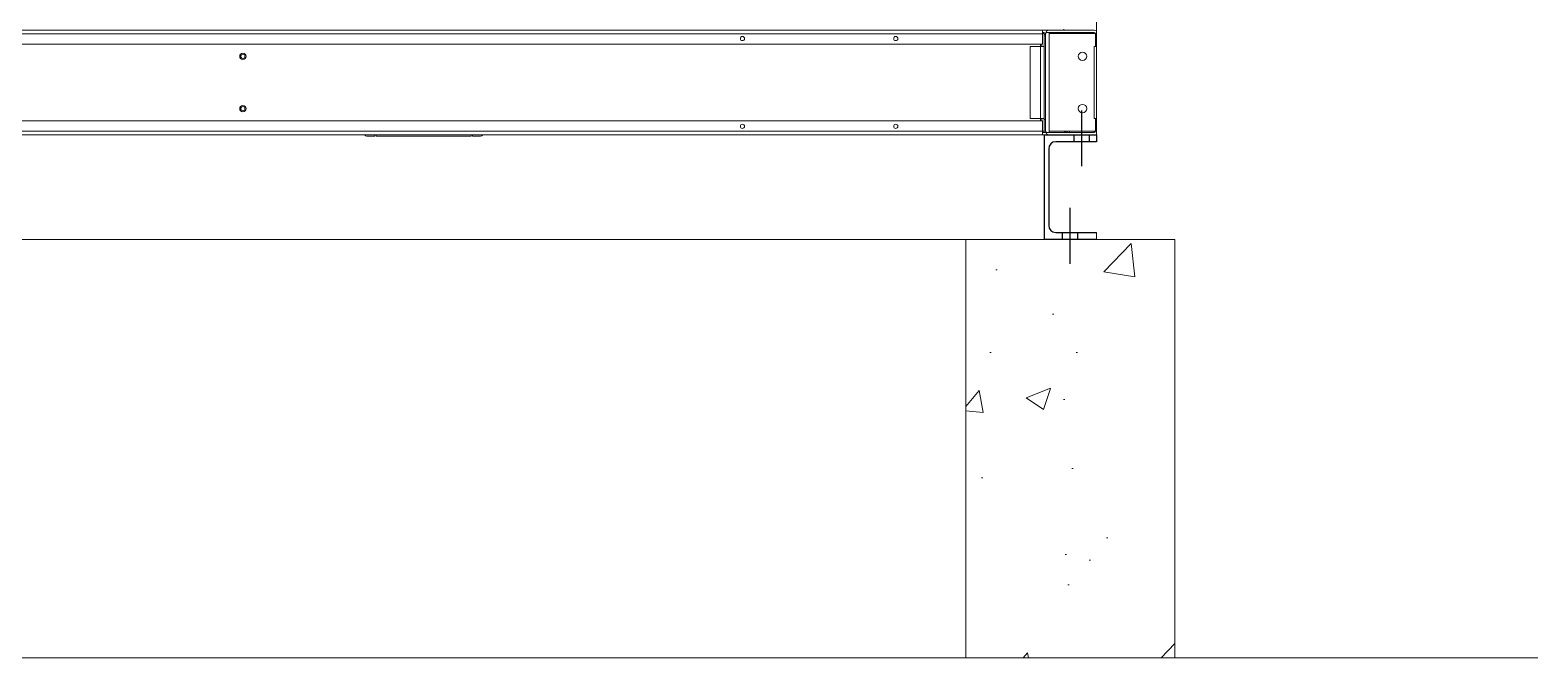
# Model space of a CAD drawing. Header units: millimetres. Extents: x 15155 to 44563, y 13060 to 33855.
# Drawn here: x 36043 to 38207, y 19893 to 20793 of the extents above; entities that cross this region are included whole.
import ezdxf

# ---------------------------------------------------------------- set-up
doc = ezdxf.new("R2010")
doc.units = ezdxf.units.MM
doc.linetypes.add('CENTERX2', pattern=[4, 2.5, -0.5, 0.5, -0.5])
doc.layers.add('냉각탑_기초', color=23, linetype='Continuous')

# ---------------------------------------------------------------- blocks, each defined once
blk = doc.blocks.new('2')
at = {"color": 7, "lineweight": 20, "ltscale": 0.32425}
blk.add_line((37573.2, 21547.8), (37573.2, 20769.6), dxfattribs=at)
at = {"color": 7, "lineweight": 20, "ltscale": 0.000666667}
blk.add_line((37526.2, 20792.8), (37526.2, 20794.4), dxfattribs=at)
at = {"color": 7, "lineweight": 20}
for p, q in [((34041, 20792.8), (37505.4, 20792.8)), ((37495.6, 20787.6), (34050.8, 20787.6)), ((34050.8, 20772.8), (37495.6, 20772.8)), ((37495.6, 20662.8), (34050.8, 20662.8)), ((34050.8, 20648), (37495.6, 20648)), ((34050.8, 20642.8), (37495.6, 20642.8))]:
    blk.add_line(p, q, dxfattribs=at)
at = {"color": 7, "lineweight": 20, "ltscale": 0.001333}
for p, q in [((37493, 20769.6), (37493, 20772.8)), ((37495, 20772.8), (37495, 20769.6)), ((37493, 20662.8), (37493, 20666)), ((37498.2, 20666), (37495, 20666)), ((37495, 20666), (37495, 20662.8)), ((37573.2, 20666), (37572, 20666)), ((37572, 20666), (37572, 20662.8))]:
    blk.add_line(p, q, dxfattribs=at)
at = {"color": 7, "lineweight": 20, "ltscale": 0.002167}
for p, q in [((37495.6, 20792.8), (37495.6, 20787.6)), ((37493, 20769.6), (37498.2, 20769.6)), ((37573.2, 20769.6), (37570, 20769.6)), ((37493, 20666), (37498.2, 20666)), ((37495.6, 20642.8), (37495.6, 20648))]:
    blk.add_line(p, q, dxfattribs=at)
at = {"color": 7, "lineweight": 20, "ltscale": 0.001083}
for p, q in [((37498.2, 20789.6), (37495.6, 20789.6)), ((37498.2, 20787.8), (37495.6, 20787.8)), ((37498.2, 20647.8), (37495.6, 20647.8)), ((37498.2, 20646), (37495.6, 20646))]:
    blk.add_line(p, q, dxfattribs=at)
at = {"color": 7, "lineweight": 20, "ltscale": 0.006167}
for p, q in [((37495.6, 20772.8), (37495.6, 20787.6)), ((37572, 20787.6), (37572, 20772.8)), ((37493, 20769.6), (37478.2, 20769.6)), ((37478.2, 20666), (37493, 20666)), ((37495.6, 20648), (37495.6, 20662.8)), ((37572, 20662.8), (37572, 20648))]:
    blk.add_line(p, q, dxfattribs=at)
at = {"color": 7, "lineweight": 20, "ltscale": 0.00075}
for p, q in [((37498.2, 20787.8), (37498.2, 20789.6)), ((37498.2, 20787.8), (37498.2, 20789.6)), ((37498.2, 20787.8), (37498.2, 20789.6)), ((37505.4, 20787.8), (37505.4, 20789.6)), ((37505.4, 20787.8), (37505.4, 20789.6)), ((37498.2, 20647.8), (37498.2, 20646)), ((37498.2, 20647.8), (37498.2, 20646)), ((37505.4, 20647.8), (37505.4, 20646)), ((37505.4, 20647.8), (37505.4, 20646))]:
    blk.add_line(p, q, dxfattribs=at)
at = {"color": 7, "lineweight": 20, "ltscale": 0.007583}
for p, q in [((37498.2, 20769.6), (37498.2, 20787.8)), ((37572, 20787.8), (37572, 20769.6)), ((37498.2, 20647.8), (37498.2, 20666)), ((37572, 20666), (37572, 20647.8))]:
    blk.add_line(p, q, dxfattribs=at)
at = {"color": 7, "lineweight": 20, "ltscale": 0.058167}
blk.add_line((37500.2, 20787.6), (37500.2, 20648), dxfattribs=at)
at = {"color": 7, "lineweight": 20, "ltscale": 0.000699693}
blk.add_line((37501.1, 20790.5), (37502.5, 20789.6), dxfattribs=at)
at = {"color": 7, "lineweight": 20, "ltscale": 0.001532}
for p, q in [((37501.8, 20789.6), (37505.4, 20789.6)), ((37501.8, 20646), (37505.4, 20646))]:
    blk.add_line(p, q, dxfattribs=at)
at = {"color": 7, "lineweight": 20, "ltscale": 0.026917}
for p, q in [((37570, 20792.8), (37505.4, 20792.8)), ((37505.4, 20789.6), (37570, 20789.6)), ((37505.4, 20646), (37570, 20646)), ((37570, 20642.8), (37505.4, 20642.8))]:
    blk.add_line(p, q, dxfattribs=at)
at = {"color": 7, "lineweight": 20, "ltscale": 0.02775}
for p, q in [((37572, 20787.8), (37505.4, 20787.8)), ((37505.4, 20647.8), (37572, 20647.8))]:
    blk.add_line(p, q, dxfattribs=at)
at = {"color": 7, "lineweight": 20, "ltscale": 0.058333}
blk.add_line((37505.4, 20787.8), (37505.4, 20647.8), dxfattribs=at)
at = {"color": 7, "lineweight": 20, "ltscale": 0.00075073}
for p, q in [((37525.8, 20789.6), (37525.8, 20787.8)), ((37529.2, 20789.6), (37529.2, 20787.8)), ((37534.6, 20787.8), (37534.6, 20789.6))]:
    blk.add_line(p, q, dxfattribs=at)
at = {"color": 7, "lineweight": 20, "ltscale": 2.97138e-06}
blk.add_line((37529.2, 20789.4), (37529.2, 20789.4), dxfattribs=at)
at = {"color": 7, "lineweight": 20, "ltscale": 0.000749999}
for p, q in [((37531.2, 20787.8), (37531.2, 20789.6)), ((37569.8, 20787.8), (37569.8, 20789.6))]:
    blk.add_line(p, q, dxfattribs=at)
at = {"color": 7, "lineweight": 20, "ltscale": 0.000500181}
for p, q in [((37573.2, 20772.8), (37572, 20772.8)), ((37573.2, 20662.8), (37572, 20662.8))]:
    blk.add_line(p, q, dxfattribs=at)
at = {"color": 7, "lineweight": 20, "ltscale": 0.001334}
blk.add_line((37572, 20772.8), (37572, 20769.6), dxfattribs=at)
at = {"color": 7, "lineweight": 20, "ltscale": 0.043167}
for p, q in [((37478.2, 20769.6), (37478.2, 20666)), ((37493, 20666), (37493, 20769.6)), ((37498.2, 20666), (37498.2, 20769.6)), ((37570, 20769.6), (37570, 20666))]:
    blk.add_line(p, q, dxfattribs=at)
at = {"color": 7, "lineweight": 20, "ltscale": 0.000167165}
blk.add_line((37498.2, 20769.6), (37497.8, 20769.6), dxfattribs=at)
at = {"color": 7, "lineweight": 20, "ltscale": 0.000833333}
for p, q in [((37572, 20769.6), (37570, 20769.6)), ((37570, 20666), (37572, 20666)), ((36537.7, 20640.8), (36537.7, 20642.8)), ((36677.7, 20640.8), (36677.7, 20642.8))]:
    blk.add_line(p, q, dxfattribs=at)
at = {"color": 0, "lineweight": 20}
for p, q in [((37573.2, 20769.6), (37573.2, 20642.8)), ((37573.2, 20642.8), (37571.2, 20642.8))]:
    blk.add_line(p, q, dxfattribs=at)
at = {"color": 7, "lineweight": 20, "ltscale": 0.000832552}
blk.add_line((37498.2, 20664.8), (37500.2, 20664.8), dxfattribs=at)
at = {"color": 1, "linetype": 'CENTERX2', "ltscale": 50}
for p, q in [((37552.2, 20597.8), (37552.2, 20677.8)), ((37535.7, 20457.8), (37535.7, 20537.8))]:
    blk.add_line(p, q, dxfattribs=at)
at = {"color": 7, "lineweight": 20, "ltscale": 0.000499507}
blk.add_line((37573.2, 20666), (37572, 20666), dxfattribs=at)
at = {"color": 7, "lineweight": 20, "ltscale": 0.280701}
for p, q in [((34051.4, 20642.8), (37191, 20642.8)), ((37225.2, 20642.8), (34315.2, 20642.8)), ((37267.8, 20642.8), (37232.6, 20642.8)), ((37267.8, 20642.8), (37232.6, 20642.8))]:
    blk.add_line(p, q, dxfattribs=at)
at = {"color": 7, "lineweight": 20, "ltscale": 2.15275e-06}
blk.add_line((36520.7, 20642.8), (36520.7, 20642.8), dxfattribs=at)
at = {"color": 7, "lineweight": 20, "ltscale": 0.000834981}
for p, q in [((36539.7, 20640.8), (36539.7, 20642.8)), ((36675.7, 20640.8), (36675.7, 20642.8))]:
    blk.add_line(p, q, dxfattribs=at)
at = {"color": 7, "lineweight": 20, "ltscale": 7.17165e-06}
blk.add_line((36628.1, 20642.8), (36628.1, 20642.8), dxfattribs=at)
at = {"color": 7, "lineweight": 20, "ltscale": 7.33296e-06}
blk.add_line((36638.9, 20642.8), (36639, 20642.8), dxfattribs=at)
at = {"lineweight": 20}
blk.add_line((37196.2, 20642.8), (37271.2, 20642.8), dxfattribs=at)
at = {"color": 7, "lineweight": 20, "ltscale": 0.004083}
blk.add_line((37495.6, 20642.8), (37505.4, 20642.8), dxfattribs=at)
at = {"color": 7, "lineweight": 20, "ltscale": 0.000967077}
blk.add_line((37498.2, 20646.2), (37500.5, 20646.2), dxfattribs=at)
at = {"color": 7, "lineweight": 25, "ltscale": 0.125}
for p, q in [((37498.2, 20642.8), (37573.2, 20642.8)), ((37573.2, 20492.8), (37498.2, 20492.8))]:
    blk.add_line(p, q, dxfattribs=at)
at = {"ltscale": 25}
blk.add_line((37498.2, 20642.8), (37498.2, 20492.8), dxfattribs=at)
at = {"color": 7, "lineweight": 20, "ltscale": 0.000699695}
blk.add_line((37501.1, 20645), (37502.5, 20646), dxfattribs=at)
at = {"color": 7, "lineweight": 20, "ltscale": 0.027746}
blk.add_line((37572, 20647.8), (37505.4, 20647.8), dxfattribs=at)
at = {"color": 7, "lineweight": 20, "ltscale": 0.009208}
blk.add_line((37505.4, 20646.2), (37527.5, 20646.2), dxfattribs=at)
at = {"color": 7, "lineweight": 20, "ltscale": 0.000666668}
blk.add_line((37527.5, 20647.8), (37527.5, 20646.2), dxfattribs=at)
at = {"color": 7, "lineweight": 20, "ltscale": 8.33333e-05}
blk.add_line((37527.5, 20646), (37527.5, 20646.2), dxfattribs=at)
at = {"color": 7, "lineweight": 20, "ltscale": 0.000750001}
for p, q in [((37529.2, 20646), (37529.2, 20647.8)), ((37569.8, 20646), (37569.8, 20647.8))]:
    blk.add_line(p, q, dxfattribs=at)
at = {"color": 7, "lineweight": 20, "ltscale": 0.0006674}
blk.add_line((37531.2, 20646.2), (37531.2, 20647.8), dxfattribs=at)
at = {"color": 7, "lineweight": 20, "ltscale": 0.00074927}
blk.add_line((37534.6, 20646), (37534.6, 20647.8), dxfattribs=at)
for p, q in [((37541.2, 20632.8), (37541.2, 20642.8)), ((37563.2, 20632.8), (37563.2, 20642.8)), ((37524.7, 20492.8), (37524.7, 20502.8)), ((37546.7, 20492.8), (37546.7, 20502.8))]:
    blk.add_line(p, q)
at = {"color": 7, "lineweight": 20, "ltscale": 0.000500136}
blk.add_line((37571.2, 20642.8), (37570, 20642.8), dxfattribs=at)
at = {"color": 7, "lineweight": 20, "ltscale": 5.85132e-05}
blk.add_line((37571.2, 20642.9), (37571.2, 20642.8), dxfattribs=at)
at = {"color": 7, "lineweight": 25, "ltscale": 0.008333}
blk.add_line((37573.2, 20642.8), (37573.2, 20632.8), dxfattribs=at)
at = {"color": 7, "lineweight": 20, "ltscale": 0.004833}
for p, q in [((36537.7, 20640.8), (36526.1, 20640.8)), ((36677.7, 20640.8), (36689.3, 20640.8))]:
    blk.add_line(p, q, dxfattribs=at)
at = {"color": 7, "lineweight": 20, "ltscale": 0.056667}
blk.add_line((36539.7, 20640.8), (36675.7, 20640.8), dxfattribs=at)
at = {"color": 7, "lineweight": 25, "ltscale": 0.091667}
blk.add_line((37504.7, 20622.8), (37504.7, 20512.8), dxfattribs=at)
at = {"color": 7, "lineweight": 25, "ltscale": 0.05125}
for p, q in [((37573.2, 20632.8), (37514.7, 20632.8)), ((37514.7, 20502.8), (37573.2, 20502.8))]:
    blk.add_line(p, q, dxfattribs=at)
at = {"lineweight": 5}
blk.add_line((34048.2, 20492.8), (37498.2, 20492.8), dxfattribs=at)
at = {"color": 7, "lineweight": 15, "ltscale": 0.0625}
blk.add_line((37573.2, 20502.8), (37573.2, 20492.8), dxfattribs=at)
at = {"color": 7, "lineweight": 20}
for centre, radius in [((37065.2, 20780.8), 3), ((37285.2, 20780.8), 3), ((36348.2, 20755.3), 4.5), ((36348.2, 20755.3), 3), ((37553.2, 20755.3), 6), ((37553.2, 20680.3), 6), ((36348.2, 20680.3), 4.5), ((36348.2, 20680.3), 3), ((37065.2, 20654.8), 3), ((37285.2, 20654.8), 3)]:
    blk.add_circle(centre, radius, dxfattribs=at)
for centre, radius, start, end in [((37504.2, 20786.8), 4.5, 144.9639, 207.2553), ((37505.4, 20787.6), 5.2, 90, 180), ((37504.2, 20786.8), 4.5, 12.8396, 38.5076), ((37504.2, 20786.8), 10, 5.7392, 16.2602), ((37570, 20787.6), 5.2, 52.0141, 90), ((37570, 20787.6), 2, 5.7392, 90), ((36315.9, 20648), 5.2, 269.7408, 270), ((36380.5, 20648), 5.2, 270, 270.2592), ((36526.1, 20644.2), 3.4, 204.2426, 270), ((36526.1, 20644.2), 1.4, 267.8184, 270), ((36689.3, 20644.2), 3.4, 270, 335.7574), ((36689.3, 20644.2), 1.4, 270, 272.1991), ((37505.4, 20648), 5.2, 180, 270), ((37533.3, 20646.2), 2.04, 180.007, 185.628), ((37534.6, 20646.2), 3.4, 180, 183.3723), ((37534.6, 20646.2), 3.4, 269.0859, 270), ((37570, 20648), 2, 270, 354.2609)]:
    blk.add_arc(centre, radius, start, end, dxfattribs=at)
at = {"color": 7, "lineweight": 25}
for centre, start, end in [((37514.7, 20622.8), 90, 180), ((37514.7, 20512.8), 180, 270)]:
    blk.add_arc(centre, 10, start, end, dxfattribs=at)
at = {"color": 7, "lineweight": 20}
for points in [[(37501.8, 20789.6), (37501.3, 20789.2), (37500.8, 20788.9), (37500.5, 20788.5), (37500.3, 20788.1), (37500.2, 20787.7), (37500.2, 20787.7), (37500.2, 20787.6), (37500.2, 20787.6)], [(37501.8, 20646), (37501.3, 20646.3), (37500.8, 20646.7), (37500.5, 20647), (37500.3, 20647.5), (37500.2, 20647.9), (37500.2, 20647.9), (37500.2, 20647.9), (37500.2, 20648)]]:
    blk.add_open_spline(points, degree=5, knots=[0, 0, 0, 0, 0, 0, 6.96855, 6.96855, 6.96855, 7.688136, 7.688136, 7.688136, 7.688136, 7.688136, 7.688136], dxfattribs=at)

msp = doc.modelspace()

# ---------------------------------------------------------------- hatches: boundary and pattern name
at = {"layer": '냉각탑_기초', "lineweight": 20, "ltscale": 30}
h = msp.add_hatch(dxfattribs=at)
h.set_pattern_fill('AR-CONC', color=256, scale=50, style=0)
h.set_pattern_definition([(50, (20627.2, 3951.46), (358.63, -31.376), [37.5, -412.5]), (355, (20627.2, 3951.46), (-69.3757, 376.096), [30, -330]), (100.4514, (20657.1, 3948.85), (289.2547, 344.72), [31.87, -350.571]), (46.1842, (20627.2, 4051.46), (533.6205, -82.7595), [56.25, -618.75]), (96.6356, (20671.67, 4044.57), (467.331, 487.059), [47.805, -525.856]), (351.1842, (20627.2, 4051.46), (467.331, 487.059), [45, -495]), (21, (20677.2, 4026.46), (298.4535, -201.3094), [37.5, -412.5]), (326, (20677.2, 4026.46), (121.6577, 362.575), [30, -330]), (71.4514, (20702.08, 4009.7), (420.1113, 161.265), [31.87, -350.571]), (37.5, (20627.2, 3951.46), (6.0799, 166.4469), [0, -326, 0, -335, 0, -331.25]), (7.5, (20627.2, 3951.46), (131.5348, 197.2059), [0, -191, 0, -318.5, 0, -126.25]), (327.5, (20515.7, 3951.46), (266.9112, -11.2774), [0, -125, 0, -390, 0, -517.5]), (317.5, (20465.7, 3951.46), (291.593, 50.0525), [0, -162.5, 0, -259, 0, -367.5])])
h.paths.add_polyline_path([(37385.7, 20492.8), (37685.7, 20492.8), (37685.7, 19892.8), (37385.7, 19892.8)])

# ---------------------------------------------------------------- linework, layer by layer
msp.add_line((33448.6, 19892.8), (38206.7, 19892.8), dxfattribs=at)
msp.add_lwpolyline([(37685.7, 19892.8), (37685.7, 20492.8), (37385.7, 20492.8), (37385.7, 19892.8)], dxfattribs=at)

# ---------------------------------------------------------------- block references
msp.add_blockref('2', (0, 0))

doc.saveas('drawing.dxf')
